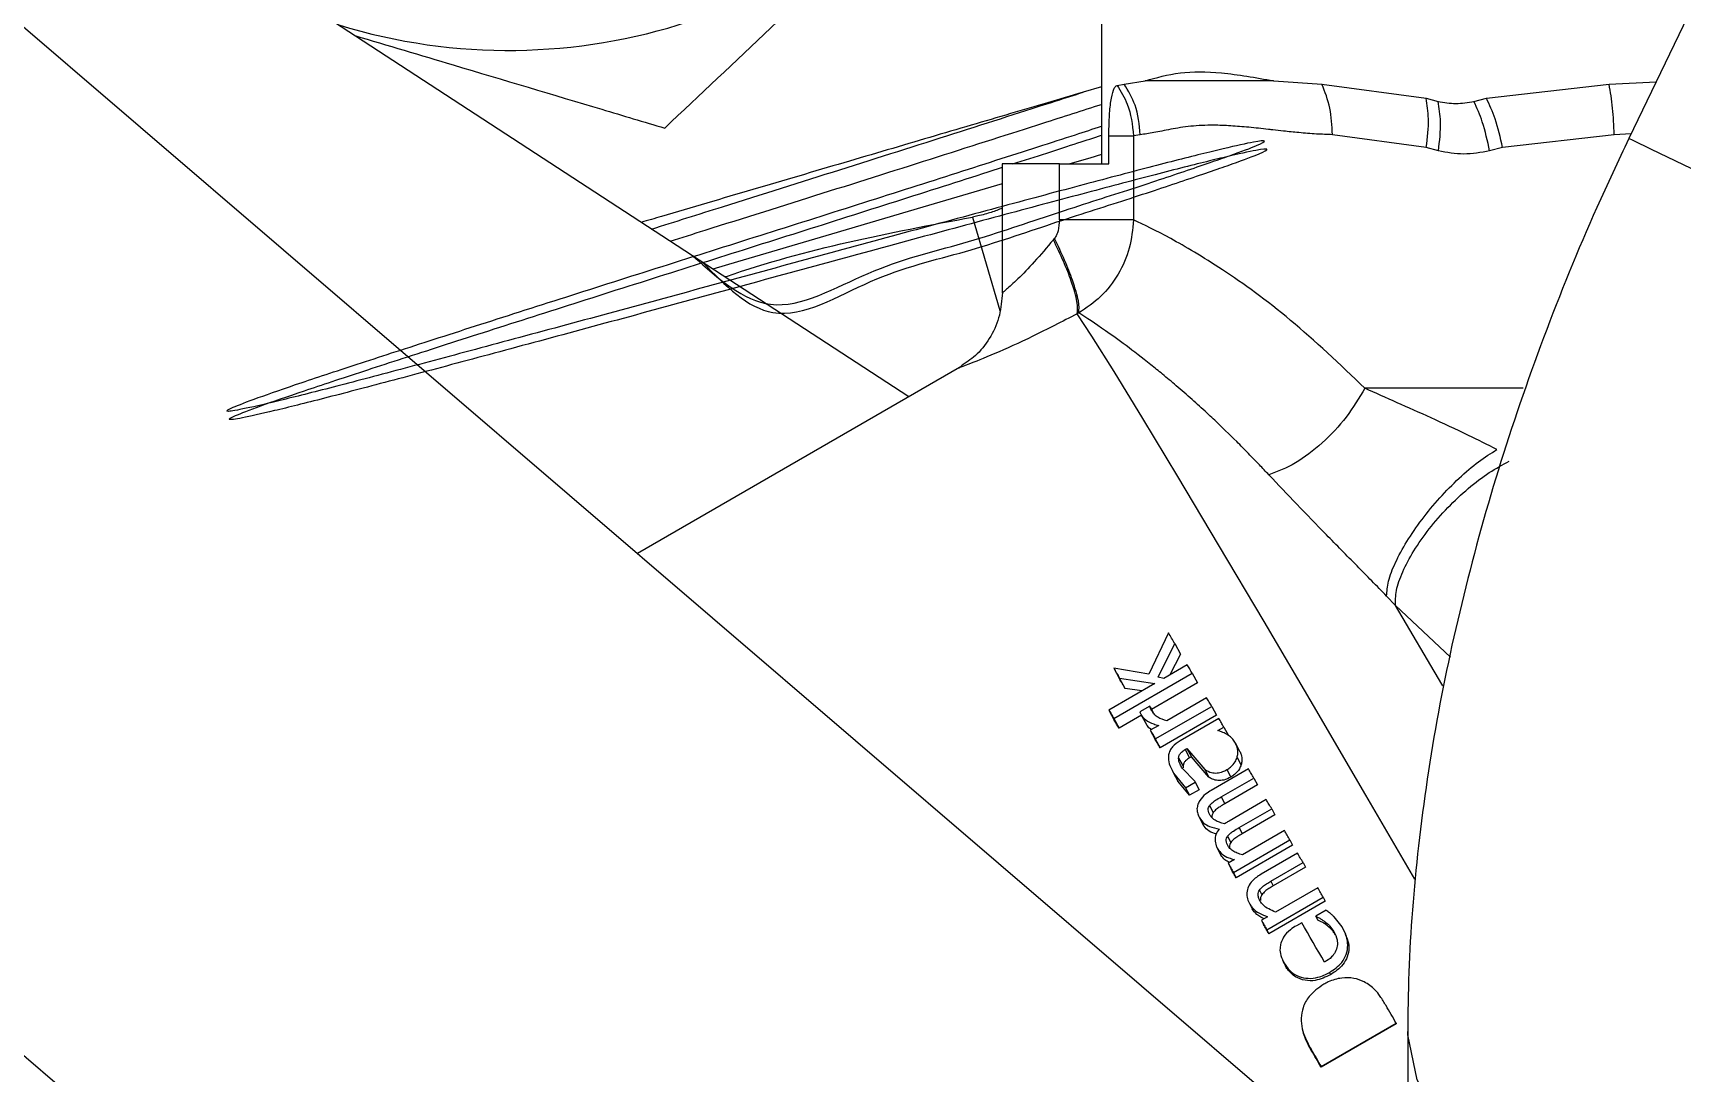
# Model space of a CAD drawing. Extents: x 75 to 2075, y 25 to 1460.
# Drawn here: x 1114.9 to 1169.3, y 697.3 to 731.6 of the extents above; entities that cross this region are included whole.
import ezdxf

# ---------------------------------------------------------------- set-up
doc = ezdxf.new("R2010")
doc.units = 0
doc.header["$LTSCALE"] = 5
doc.linetypes.add('SLD-KATı', pattern=[0])
doc.layers.get('0').update_dxf_attribs({"linetype": 'CONTINUOUS'})

msp = doc.modelspace()

# ---------------------------------------------------------------- linework, layer by layer
at = {"color": 7, "linetype": 'SLD-KATı'}
for p, q in [((1192.113, 779.175), (1167.541, 728.13)), ((1150.162, 738.002), (1150.162, 727.288)), ((1160.256, 692.686), (1108.958, 736.655)), ((1143.81, 719.614), (1117.902, 736.511)), ((1150.674, 729.878), (1150.914, 729.916)), ((1150.914, 729.916), (1151.603, 730.027)), ((1155.835, 730.027), (1151.603, 730.027)), ((1155.835, 730.027), (1155.846, 730.027)), ((1155.846, 730.027), (1157.425, 729.916)), ((1157.425, 729.916), (1160.858, 729.452)), ((1162.85, 729.452), (1166.892, 729.916)), ((1166.892, 729.916), (1168.437, 729.992)), ((1150.162, 729.83), (1149.553, 729.651)), ((1160.858, 729.452), (1161.254, 729.35)), ((1162.436, 729.35), (1162.85, 729.452)), ((1151.438, 728.252), (1151.215, 728.216)), ((1160.864, 727.825), (1157.77, 728.252)), ((1167.057, 728.252), (1163.382, 727.825)), ((1150.405, 727.288), (1150.405, 728.216)), ((1150.405, 728.216), (1151.215, 728.216)), ((1151.215, 728.216), (1151.215, 725.445)), ((1161.269, 727.718), (1160.864, 727.825)), ((1163.382, 727.825), (1162.952, 727.718)), ((1146.893, 727.288), (1146.893, 723.026)), ((1148.774, 727.288), (1146.893, 727.288)), ((1148.774, 727.288), (1150.405, 727.288)), ((1148.774, 725.445), (1148.774, 727.288)), ((1148.575, 724.791), (1148.613, 724.837)), ((1149.414, 722.378), (1149.36, 722.351)), ((1145.575, 720.654), (1145.472, 720.575)), ((1145.483, 720.58), (1134.865, 714.449)), ((1145.467, 720.57), (1145.49, 720.581)), ((1092.224, 717.131), (1152.636, 665.349)), ((1159.558, 713.052), (1159.854, 712.737)), ((1152.368, 711.836), (1151.722, 710.476)), ((1152.028, 710.378), (1152.574, 711.488)), ((1152.574, 711.488), (1152.764, 711.142)), ((1152.764, 711.142), (1152.417, 710.458)), ((1151.722, 710.476), (1150.563, 710.678)), ((1150.563, 710.678), (1150.757, 710.324)), ((1150.564, 709.022), (1153.149, 710.514)), ((1150.758, 710.348), (1151.915, 710.168)), ((1150.946, 710.003), (1150.758, 710.348)), ((1152.212, 710.339), (1152.028, 710.378)), ((1152.987, 710.787), (1152.212, 710.339)), ((1153.149, 710.514), (1153.323, 710.193)), ((1151.915, 710.168), (1150.403, 709.295)), ((1151.494, 709.925), (1150.946, 710.003)), ((1153.323, 710.193), (1151.809, 709.319)), ((1150.403, 709.295), (1150.582, 708.967)), ((1151.753, 709.421), (1151.428, 709.234)), ((1151.761, 709.407), (1151.753, 709.421)), ((1151.761, 709.407), (1151.874, 709.199)), ((1151.936, 708.347), (1153.793, 709.419)), ((1153.627, 709.701), (1152.31, 708.941)), ((1153.793, 709.419), (1153.951, 709.127)), ((1150.564, 709.022), (1150.739, 708.701)), ((1151.477, 709.127), (1150.739, 708.701)), ((1151.484, 709.116), (1151.654, 708.804)), ((1151.654, 708.804), (1151.632, 708.842)), ((1152.047, 708.789), (1151.771, 708.629)), ((1153.951, 709.127), (1152.094, 708.055)), ((1154.028, 709.02), (1152.759, 708.287)), ((1154, 708.619), (1154.196, 708.733)), ((1154.196, 708.733), (1154.343, 708.459)), ((1151.771, 708.629), (1151.933, 708.33)), ((1151.936, 708.347), (1152.094, 708.055)), ((1154.577, 708.203), (1154.715, 707.944)), ((1152.703, 707.714), (1152.848, 707.443)), ((1152.915, 707.993), (1152.975, 708.028)), ((1152.915, 707.993), (1153.062, 707.719)), ((1152.975, 708.028), (1153.567, 707.339)), ((1152.975, 708.028), (1153.123, 707.754)), ((1153.123, 707.754), (1153.062, 707.719)), ((1153.702, 707.086), (1153.123, 707.754)), ((1154.631, 707.735), (1154.764, 707.485)), ((1152.54, 707.22), (1152.935, 706.738)), ((1152.54, 707.22), (1152.68, 706.957)), ((1153.244, 706.939), (1152.817, 707.377)), ((1152.848, 707.443), (1152.854, 707.398)), ((1153.567, 707.339), (1153.702, 707.086)), ((1155.004, 707.355), (1153.781, 706.649)), ((1154.104, 706.437), (1155.178, 707.057)), ((1154.297, 707.335), (1154.427, 707.089)), ((1155.178, 707.057), (1155.299, 706.828)), ((1153.067, 706.489), (1152.68, 706.957)), ((1152.935, 706.738), (1153.254, 706.922)), ((1152.935, 706.738), (1153.067, 706.489)), ((1153.386, 706.673), (1153.067, 706.489)), ((1153.254, 706.922), (1153.244, 706.939)), ((1153.254, 706.922), (1153.386, 706.673)), ((1155.299, 706.828), (1154.225, 706.207)), ((1153.726, 706.152), (1153.846, 705.924)), ((1154.104, 706.437), (1154.225, 706.207)), ((1155.593, 706.348), (1154.37, 705.641)), ((1154.696, 705.424), (1155.77, 706.045)), ((1155.77, 706.045), (1155.876, 705.842)), ((1153.4, 705.733), (1153.517, 705.509)), ((1154.696, 705.424), (1154.801, 705.221)), ((1155.876, 705.842), (1154.801, 705.221)), ((1154.318, 705.139), (1154.423, 704.937)), ((1154.514, 703.944), (1156.371, 705.016)), ((1156.192, 705.323), (1154.804, 704.522)), ((1156.371, 705.016), (1156.461, 704.84)), ((1153.994, 704.717), (1154.096, 704.519)), ((1154.54, 704.369), (1154.335, 704.251)), ((1156.461, 704.84), (1154.604, 703.768)), ((1156.624, 704.582), (1155.419, 703.887)), ((1154.335, 704.251), (1154.43, 704.067)), ((1154.514, 703.944), (1154.604, 703.768)), ((1155.746, 703.661), (1156.804, 704.272)), ((1156.883, 704.116), (1155.824, 703.504)), ((1156.804, 704.272), (1156.883, 704.116)), ((1155.366, 703.361), (1155.443, 703.206)), ((1155.746, 703.661), (1155.824, 703.504)), ((1157.288, 703.442), (1155.9, 702.64)), ((1155.051, 702.903), (1155.126, 702.753)), ((1155.614, 702.056), (1157.47, 703.128)), ((1157.531, 703.001), (1155.675, 701.929)), ((1157.561, 702.708), (1157.221, 702.511)), ((1157.47, 703.128), (1157.531, 703.001)), ((1155.638, 702.489), (1155.431, 702.37)), ((1155.431, 702.37), (1155.497, 702.235)), ((1156.76, 702.291), (1156.589, 702.193)), ((1157.221, 702.511), (1157.231, 702.493)), ((1157.276, 702.394), (1157.221, 702.511)), ((1157.231, 702.493), (1157.286, 702.377)), ((1157.513, 702.335), (1157.565, 702.224)), ((1158.09, 702.158), (1157.832, 702.483)), ((1155.614, 702.056), (1155.675, 701.929)), ((1157.82, 701.996), (1157.865, 701.896)), ((1156.184, 700.954), (1156.229, 700.856)), ((1157.681, 700.654), (1157.712, 700.578)), ((1159.874, 698.96), (1157.4, 697.531)), ((1157.402, 697.548), (1159.876, 698.977)), ((1159.876, 698.977), (1159.874, 698.96)), ((1160.256, 698.707), (1160.256, 662.143)), ((1157.068, 698.127), (1157.074, 698.094)), ((1157.4, 697.531), (1157.402, 697.548))]:
    msp.add_line(p, q, dxfattribs=at)
at = {"color": 8, "linetype": 'SLD-KATı'}
for p, q in [((1167.613, 728.279), (1167.057, 728.252)), ((1145.908, 725.539), (1146.816, 722.456)), ((1146.893, 725.808), (1146.887, 725.828)), ((1164.063, 719.9), (1158.842, 719.9)), ((1161.665, 711.042), (1159.854, 712.737))]:
    msp.add_line(p, q, dxfattribs=at)
at = {"color": 8, "linetype": 'SLD-KATı', "flags": 128}
for points in [[(1190.71, 716.977), (1190.589, 717.035), (1190.018, 717.31), (1189.002, 717.799), (1187.581, 718.483), (1185.813, 719.334), (1183.772, 720.316), (1181.541, 721.39), (1179.211, 722.512), (1176.877, 723.636), (1174.636, 724.715), (1172.578, 725.705), (1170.788, 726.567), (1169.34, 727.264), (1168.292, 727.769), (1167.688, 728.059), (1167.541, 728.13)], [(1160.487, 703.72), (1158.874, 706.492), (1157.147, 709.444), (1155.519, 712.212), (1154.02, 714.743), (1152.68, 716.988), (1151.524, 718.904), (1150.574, 720.455), (1149.848, 721.611), (1149.36, 722.351)], [(1161.408, 710.094), (1161.378, 710.146), (1159.854, 712.737)], [(1185.97, 698.687), (1185.923, 698.077), (1185.44, 696.612), (1184.452, 695.232), (1182.999, 693.994), (1181.142, 692.949), (1178.957, 692.14), (1176.532, 691.6), (1173.967, 691.351), (1171.367, 691.403), (1168.839, 691.754), (1166.485, 692.389), (1164.403, 693.284), (1162.678, 694.4), (1161.379, 695.693), (1160.561, 697.109), (1160.257, 698.591), (1160.256, 698.706)]]:
    msp.add_lwpolyline(points, dxfattribs=at)
at = {"color": 7, "linetype": 'SLD-KATı', "flags": 128}
for points in [[(1150.162, 727.596), (1149.772, 727.481), (1149.115, 727.288)], [(1146.893, 726.633), (1144.278, 725.863), (1141.261, 724.975), (1138.168, 724.064), (1137.355, 723.824)], [(1152.574, 711.488), (1152.548, 711.532), (1152.522, 711.575), (1152.497, 711.619), (1152.471, 711.663), (1152.445, 711.706), (1152.42, 711.749), (1152.394, 711.793), (1152.368, 711.836)], [(1150.563, 710.678), (1150.587, 710.637), (1150.611, 710.596), (1150.636, 710.554), (1150.66, 710.513), (1150.684, 710.472), (1150.709, 710.431), (1150.733, 710.389), (1150.758, 710.348)], [(1150.946, 710.003), (1150.923, 710.044), (1150.899, 710.084), (1150.875, 710.124), (1150.851, 710.164), (1150.828, 710.204), (1150.804, 710.244), (1150.78, 710.284), (1150.757, 710.324)], [(1153.149, 710.514), (1153.128, 710.548), (1153.108, 710.582), (1153.088, 710.617), (1153.068, 710.651), (1153.048, 710.685), (1153.028, 710.719), (1153.008, 710.753), (1152.987, 710.787)], [(1150.403, 709.295), (1150.423, 709.261), (1150.443, 709.227), (1150.464, 709.193), (1150.484, 709.159), (1150.504, 709.124), (1150.524, 709.09), (1150.544, 709.056), (1150.564, 709.022)], [(1153.793, 709.419), (1153.772, 709.455), (1153.751, 709.49), (1153.731, 709.525), (1153.71, 709.561), (1153.689, 709.596), (1153.668, 709.631), (1153.648, 709.666), (1153.627, 709.701)], [(1150.739, 708.701), (1150.719, 708.734), (1150.7, 708.768), (1150.68, 708.801), (1150.661, 708.834), (1150.641, 708.867), (1150.621, 708.901), (1150.602, 708.934), (1150.582, 708.967)], [(1151.462, 709.155), (1151.547, 708.999), (1151.632, 708.842)], [(1154.196, 708.733), (1154.175, 708.769), (1154.154, 708.805), (1154.133, 708.84), (1154.112, 708.876), (1154.091, 708.912), (1154.07, 708.948), (1154.049, 708.984), (1154.028, 709.02)], [(1151.771, 708.629), (1151.791, 708.594), (1151.812, 708.559), (1151.833, 708.524), (1151.853, 708.489), (1151.874, 708.453), (1151.895, 708.418), (1151.916, 708.383), (1151.936, 708.347)], [(1152.094, 708.055), (1152.074, 708.09), (1152.054, 708.124), (1152.033, 708.158), (1152.013, 708.193), (1151.993, 708.227), (1151.973, 708.261), (1151.953, 708.296), (1151.933, 708.33)], [(1152.497, 707.295), (1152.569, 707.162), (1152.64, 707.029)], [(1155.178, 707.057), (1155.156, 707.095), (1155.135, 707.132), (1155.113, 707.169), (1155.091, 707.206), (1155.069, 707.244), (1155.048, 707.281), (1155.026, 707.318), (1155.004, 707.355)], [(1155.77, 706.045), (1155.748, 706.083), (1155.726, 706.121), (1155.704, 706.159), (1155.682, 706.196), (1155.66, 706.234), (1155.638, 706.272), (1155.615, 706.31), (1155.593, 706.348)], [(1153.382, 705.764), (1153.442, 705.652), (1153.501, 705.539)], [(1156.371, 705.016), (1156.348, 705.054), (1156.326, 705.093), (1156.304, 705.131), (1156.281, 705.17), (1156.259, 705.208), (1156.236, 705.247), (1156.214, 705.285), (1156.192, 705.323)], [(1153.975, 704.75), (1154.027, 704.651), (1154.078, 704.551)], [(1156.804, 704.272), (1156.782, 704.311), (1156.759, 704.35), (1156.736, 704.389), (1156.714, 704.427), (1156.691, 704.466), (1156.669, 704.505), (1156.646, 704.544), (1156.624, 704.582)], [(1154.335, 704.251), (1154.357, 704.213), (1154.38, 704.174), (1154.402, 704.136), (1154.425, 704.098), (1154.447, 704.059), (1154.469, 704.021), (1154.492, 703.982), (1154.514, 703.944)], [(1154.604, 703.768), (1154.582, 703.805), (1154.561, 703.843), (1154.539, 703.88), (1154.517, 703.918), (1154.495, 703.955), (1154.473, 703.992), (1154.451, 704.03), (1154.43, 704.067)], [(1157.47, 703.128), (1157.447, 703.167), (1157.425, 703.206), (1157.402, 703.245), (1157.379, 703.285), (1157.356, 703.324), (1157.333, 703.363), (1157.311, 703.402), (1157.288, 703.442)], [(1155.431, 702.37), (1155.454, 702.33), (1155.477, 702.291), (1155.5, 702.252), (1155.522, 702.213), (1155.545, 702.173), (1155.568, 702.134), (1155.591, 702.095), (1155.614, 702.056)], [(1155.675, 701.929), (1155.653, 701.967), (1155.63, 702.006), (1155.608, 702.044), (1155.586, 702.082), (1155.564, 702.12), (1155.541, 702.159), (1155.519, 702.197), (1155.497, 702.235)], [(1157.516, 700.989), (1157.421, 701.152), (1157.326, 701.316), (1157.231, 701.479), (1157.137, 701.642), (1157.042, 701.804), (1156.948, 701.967), (1156.854, 702.129), (1156.76, 702.291)], [(1156.127, 701.063), (1156.151, 701.012), (1156.175, 700.96)], [(1159.876, 698.977), (1159.834, 699.05), (1159.792, 699.123), (1159.749, 699.196), (1159.707, 699.269), (1159.665, 699.342), (1159.623, 699.415), (1159.58, 699.488), (1159.538, 699.561)], [(1156.802, 698.693), (1156.81, 698.668), (1156.818, 698.642)], [(1157.068, 698.127), (1157.11, 698.054), (1157.151, 697.982), (1157.193, 697.91), (1157.235, 697.838), (1157.277, 697.765), (1157.318, 697.693), (1157.36, 697.621), (1157.402, 697.548)], [(1157.4, 697.531), (1157.359, 697.602), (1157.318, 697.672), (1157.278, 697.742), (1157.237, 697.813), (1157.196, 697.883), (1157.156, 697.953), (1157.115, 698.024), (1157.074, 698.094)]]:
    msp.add_lwpolyline(points, dxfattribs=at)
at = {"color": 7, "linetype": 'SLD-KATı'}
for centre, radius, start, end in [((1130.617, 750.136), 19.106, 252.9719, 323.2434), ((1174.258, 712.255), 19.637, 210.143, 210.2028)]:
    msp.add_arc(centre, radius, start, end, dxfattribs=at)
for points, knots in [([(1135.767, 728.47), (1136.922, 729.561), (1139.26, 731.77), (1142.889, 735.198), (1145.295, 737.471), (1146.45, 738.562)], [0, 0, 0, 0, 0.336903, 0.681788, 1, 1, 1, 1]), ([(1125.554, 731.52), (1126.638, 731.196), (1129.405, 730.37), (1132.813, 729.352), (1135.077, 728.676), (1135.767, 728.47)], [0, 0, 0, 0, 0.309264, 0.7896, 1, 1, 1, 1]), ([(1150.405, 728.216), (1150.408, 728.422), (1150.414, 728.833), (1150.465, 729.374), (1150.536, 729.694), (1150.61, 729.844), (1150.652, 729.867), (1150.674, 729.878)], [0, 0, 0, 0, 0.249954, 0.499665, 0.749042, 0.875248, 1, 1, 1, 1]), ([(1150.674, 729.878), (1150.8, 729.677), (1151.113, 729.171), (1151.177, 728.575), (1151.215, 728.216)], [0, 0, 0, 0, 0.39936, 1, 1, 1, 1]), ([(1151.438, 728.252), (1151.406, 728.586), (1151.35, 729.182), (1151.047, 729.692), (1150.914, 729.916)], [0, 0, 0, 0, 0.559478, 1, 1, 1, 1]), ([(1151.603, 730.027), (1151.967, 730.131), (1152.667, 730.331), (1154.101, 730.335), (1155.245, 730.132), (1155.835, 730.027)], [0, 0, 0, 0, 0.343609, 0.661049, 1, 1, 1, 1]), ([(1157.77, 728.252), (1157.757, 728.55), (1157.73, 729.146), (1157.526, 729.66), (1157.425, 729.916)], [0, 0, 0, 0, 0.499925, 1, 1, 1, 1]), ([(1167.057, 728.252), (1167.046, 728.55), (1167.025, 729.147), (1166.936, 729.66), (1166.892, 729.917)], [0, 0, 0, 0, 0.50002, 1, 1, 1, 1]), ([(1149.553, 729.651), (1148.774, 729.421), (1147.205, 728.959), (1144.527, 728.17), (1141.663, 727.327), (1138.681, 726.449), (1136.413, 725.781), (1135.216, 725.428), (1134.995, 725.363)], [0, 0, 0, 0, 0.187052, 0.376667, 0.56628, 0.761075, 0.955836, 1, 1, 1, 1]), ([(1135.333, 725.143), (1136.111, 725.388), (1138.174, 726.039), (1141.597, 727.115), (1145.347, 728.305), (1147.963, 729.14), (1149.263, 729.557), (1149.553, 729.651)], [0, 0, 0, 0, 0.153961, 0.408204, 0.667494, 0.925672, 1, 1, 1, 1]), ([(1160.864, 727.825), (1160.904, 728.151), (1160.975, 728.735), (1160.894, 729.233), (1160.858, 729.452)], [0, 0, 0, 0, 0.55958, 1, 1, 1, 1]), ([(1161.254, 729.35), (1161.449, 729.315), (1161.838, 729.244), (1162.237, 729.315), (1162.436, 729.35)], [0, 0, 0, 0, 0.500012, 1, 1, 1, 1]), ([(1161.269, 727.718), (1161.305, 728.045), (1161.371, 728.63), (1161.29, 729.13), (1161.254, 729.35)], [0, 0, 0, 0, 0.55957, 1, 1, 1, 1]), ([(1162.952, 727.718), (1162.883, 728.045), (1162.758, 728.63), (1162.535, 729.13), (1162.436, 729.35)], [0, 0, 0, 0, 0.559571, 1, 1, 1, 1]), ([(1163.382, 727.825), (1163.308, 728.151), (1163.175, 728.735), (1162.95, 729.233), (1162.85, 729.452)], [0, 0, 0, 0, 0.55958, 1, 1, 1, 1]), ([(1135.948, 724.742), (1136.329, 724.863), (1137.983, 725.385), (1141.02, 726.338), (1144.798, 727.536), (1147.949, 728.539), (1149.536, 729.051), (1150.162, 729.252)], [0, 0, 0, 0, 0.074888, 0.324237, 0.579203, 0.834251, 1, 1, 1, 1]), ([(1136.717, 724.24), (1137.537, 723.507), (1139.289, 721.94), (1142.54, 723.915), (1145.629, 724.632), (1148.495, 725.623), (1150.967, 726.402), (1152.988, 727.074), (1154.483, 727.588), (1155.375, 727.926), (1155.636, 728.073), (1155.268, 728.036), (1154.267, 727.816), (1152.671, 727.421), (1150.559, 726.87), (1148.002, 726.187), (1145.068, 725.398), (1141.883, 724.536), (1138.593, 723.638), (1135.299, 722.738), (1132.099, 721.871), (1129.134, 721.073), (1126.537, 720.379), (1124.379, 719.813), (1122.73, 719.403), (1121.669, 719.166), (1121.24, 719.111), (1121.442, 719.24), (1122.273, 719.56), (1123.713, 720.059), (1125.687, 720.713), (1128.121, 721.499), (1130.943, 722.405), (1134.05, 723.396), (1137.288, 724.422), (1140.55, 725.451), (1143.744, 726.467), (1146.707, 727.415), (1148.888, 728.115), (1149.884, 728.441), (1150.162, 728.532)], [0, 0, 0, 0, 0.023455, 0.050134, 0.077257, 0.104312, 0.130806, 0.157449, 0.184561, 0.211632, 0.238159, 0.264765, 0.291866, 0.318951, 0.345515, 0.372083, 0.39917, 0.426269, 0.452871, 0.479402, 0.506475, 0.533586, 0.560224, 0.586722, 0.613779, 0.640901, 0.667575, 0.694044, 0.721084, 0.748215, 0.774924, 0.801367, 0.828389, 0.855527, 0.88227, 0.908692, 0.935694, 0.962839, 0.989614, 1, 1, 1, 1]), ([(1157.77, 728.252), (1157.595, 728.258), (1157.218, 728.272), (1156.681, 728.316), (1156.204, 728.366), (1155.886, 728.402), (1155.722, 728.42), (1155.453, 728.451), (1155.015, 728.498), (1154.413, 728.547), (1153.761, 728.573), (1153.086, 728.541), (1152.431, 728.433), (1151.869, 728.308), (1151.582, 728.27), (1151.438, 728.252)], [0, 0, 0, 0, 0.0581, 0.124924, 0.18572, 0.229391, 0.243392, 0.247607, 0.332032, 0.415661, 0.499808, 0.624684, 0.749815, 0.875018, 1, 1, 1, 1]), ([(1137.024, 724.04), (1137.762, 723.286), (1139.384, 721.63), (1142.63, 723.664), (1145.707, 724.354), (1148.576, 725.352), (1151.047, 726.129), (1153.069, 726.802), (1154.563, 727.316), (1155.455, 727.654), (1155.717, 727.801), (1155.348, 727.764), (1154.348, 727.544), (1152.751, 727.149), (1150.639, 726.598), (1148.082, 725.915), (1145.148, 725.127), (1141.963, 724.264), (1138.673, 723.366), (1135.379, 722.466), (1132.179, 721.599), (1129.214, 720.801), (1126.617, 720.107), (1124.46, 719.542), (1122.81, 719.131), (1121.749, 718.894), (1121.32, 718.839), (1121.522, 718.968), (1122.353, 719.288), (1123.793, 719.787), (1125.767, 720.441), (1128.201, 721.227), (1131.023, 722.133), (1134.131, 723.124), (1137.366, 724.149), (1140.638, 725.182), (1143.793, 726.186), (1145.923, 726.865), (1146.85, 727.164), (1146.893, 727.178)], [0, 0, 0, 0, 0.023135, 0.05084, 0.079005, 0.1071, 0.134613, 0.16228, 0.190435, 0.218547, 0.246093, 0.273722, 0.301864, 0.329991, 0.357576, 0.385165, 0.413294, 0.441435, 0.469059, 0.49661, 0.524723, 0.552876, 0.580539, 0.608056, 0.636153, 0.664317, 0.692017, 0.719503, 0.747582, 0.775756, 0.803493, 0.830952, 0.859012, 0.887195, 0.914966, 0.942403, 0.970443, 0.998632, 1, 1, 1, 1]), ([(1147.235, 727.288), (1147.992, 727.531), (1149.073, 727.878), (1149.911, 728.152), (1150.162, 728.234)], [0, 0, 0, 0, 0.699986, 1, 1, 1, 1]), ([(1167.541, 728.13), (1167.185, 727.373), (1166.17, 725.213), (1164.688, 721.568), (1163.191, 717.203), (1161.979, 712.797), (1161.062, 708.38), (1160.477, 704.062), (1160.271, 700.846), (1160.259, 699.102), (1160.256, 698.707)], [0, 0, 0, 0, 0.078707, 0.224583, 0.37087, 0.517873, 0.665948, 0.815445, 0.958192, 1, 1, 1, 1]), ([(1162.952, 727.718), (1162.667, 727.667), (1162.096, 727.565), (1161.544, 727.667), (1161.269, 727.718)], [0, 0, 0, 0, 0.49945, 1, 1, 1, 1]), ([(1137.752, 723.566), (1137.77, 723.572), (1140.411, 724.497), (1143.169, 725.02), (1145.908, 725.539)], [0, 0, 0, 0, 0.0071916, 1, 1, 1, 1]), ([(1146.887, 725.828), (1146.772, 725.782), (1146.542, 725.69), (1146.181, 725.595), (1145.968, 725.552), (1145.908, 725.539)], [0, 0, 0, 0, 0.4171226, 0.8343111, 1, 1, 1, 1]), ([(1148.774, 725.445), (1148.766, 725.324), (1148.755, 725.153), (1148.689, 724.948), (1148.636, 724.872), (1148.613, 724.837)], [0, 0, 0, 0, 0.564434, 0.802053, 1, 1, 1, 1]), ([(1151.215, 725.445), (1151.126, 725.445), (1150.949, 725.445), (1150.375, 725.445), (1149.638, 725.445), (1149.062, 725.445), (1148.774, 725.445)], [0, 0, 0, 0, 0.249997, 0.5, 0.749999, 1, 1, 1, 1]), ([(1151.215, 725.445), (1151.185, 725.132), (1151.126, 724.506), (1150.74, 723.639), (1150.172, 722.892), (1149.665, 722.548), (1149.414, 722.378)], [0, 0, 0, 0, 0.252602, 0.505786, 0.755923, 1, 1, 1, 1]), ([(1158.842, 719.9), (1158.014, 720.686), (1156.355, 722.26), (1154.13, 723.855), (1152.28, 724.946), (1151.579, 725.274), (1151.215, 725.445)], [0, 0, 0, 0, 0.252653, 0.50642, 0.743876, 1, 1, 1, 1]), ([(1149.36, 722.351), (1149.371, 722.466), (1149.393, 722.697), (1149.204, 723.351), (1148.923, 724.07), (1148.691, 724.551), (1148.575, 724.791)], [0, 0, 0, 0, 0.279991, 0.559491, 0.779778, 1, 1, 1, 1]), ([(1149.414, 722.378), (1149.422, 722.492), (1149.437, 722.72), (1149.243, 723.379), (1148.96, 724.107), (1148.728, 724.594), (1148.613, 724.837)], [0, 0, 0, 0, 0.279994, 0.559483, 0.779771, 1, 1, 1, 1]), ([(1146.894, 723.045), (1146.875, 722.796), (1146.836, 722.297), (1146.537, 721.604), (1146.117, 721.029), (1145.743, 720.771), (1145.575, 720.654)], [0, 0, 0, 0, 0.261108, 0.522423, 0.783849, 1, 1, 1, 1]), ([(1149.36, 722.351), (1148.863, 722.094), (1147.881, 721.587), (1146.606, 721.017), (1145.68, 720.644), (1145.538, 720.595), (1145.467, 720.57)], [0, 0, 0, 0, 0.261443, 0.516497, 0.761438, 1, 1, 1, 1]), ([(1155.678, 717.043), (1155.574, 717.155), (1155.349, 717.394), (1154.996, 717.761), (1154.501, 718.261), (1154.063, 718.685), (1153.741, 718.986), (1153.49, 719.218), (1153.127, 719.548), (1152.638, 719.974), (1152.184, 720.353), (1151.319, 721.054), (1150.227, 721.86), (1149.676, 722.211), (1149.414, 722.378)], [0, 0, 0, 0, 0.036601, 0.078236, 0.124944, 0.213249, 0.238042, 0.245566, 0.307802, 0.377871, 0.44136, 0.498195, 0.761295, 1, 1, 1, 1]), ([(1158.842, 719.9), (1158.649, 719.578), (1158.265, 718.933), (1157.449, 718.072), (1156.551, 717.384), (1155.969, 717.157), (1155.678, 717.043)], [0, 0, 0, 0, 0.250009, 0.49998, 0.750052, 1, 1, 1, 1]), ([(1163.196, 717.88), (1162.883, 718.038), (1162.146, 718.412), (1160.615, 719.107), (1159.546, 719.585), (1158.842, 719.9)], [0, 0, 0, 0, 0.200839, 0.473074, 1, 1, 1, 1]), ([(1159.558, 713.052), (1159.569, 713.207), (1159.59, 713.516), (1159.829, 714.143), (1160.206, 714.841), (1160.709, 715.575), (1161.302, 716.296), (1161.944, 716.946), (1162.597, 717.507), (1162.996, 717.756), (1163.196, 717.88)], [0, 0, 0, 0, 0.1249087, 0.2497505, 0.3748532, 0.500135, 0.6250203, 0.7499765, 0.8750554, 1, 1, 1, 1]), ([(1159.854, 712.737), (1159.852, 712.895), (1159.846, 713.21), (1160.066, 713.843), (1160.432, 714.538), (1160.946, 715.269), (1161.567, 715.977), (1162.247, 716.615), (1162.949, 717.15), (1163.383, 717.377), (1163.599, 717.491)], [0, 0, 0, 0, 0.1249398, 0.2500203, 0.3749707, 0.4998471, 0.6251439, 0.7502549, 0.8750942, 1, 1, 1, 1]), ([(1159.558, 713.052), (1159.232, 713.385), (1158.553, 714.079), (1157.185, 715.458), (1156.287, 716.402), (1155.678, 717.043)], [0, 0, 0, 0, 0.229609, 0.477844, 1, 1, 1, 1]), ([(1151.428, 709.234), (1151.434, 709.218), (1151.443, 709.19), (1151.464, 709.151), (1151.477, 709.128), (1151.484, 709.116)], [0, 0, 0, 0, 0.379467, 0.689213, 1, 1, 1, 1]), ([(1151.835, 709.25), (1151.826, 709.266), (1151.807, 709.299), (1151.778, 709.35), (1151.767, 709.388), (1151.761, 709.407)], [0, 0, 0, 0, 0.319599, 0.657765, 1, 1, 1, 1]), ([(1152.31, 708.941), (1152.209, 708.973), (1152.063, 709.019), (1151.912, 709.14), (1151.861, 709.213), (1151.835, 709.25)], [0, 0, 0, 0, 0.524934, 0.757629, 1, 1, 1, 1]), ([(1151.484, 709.116), (1151.525, 709.064), (1151.626, 708.937), (1151.841, 708.849), (1151.993, 708.805), (1152.047, 708.789)], [0, 0, 0, 0, 0.308061, 0.750899, 1, 1, 1, 1]), ([(1151.806, 708.658), (1151.787, 708.668), (1151.721, 708.702), (1151.681, 708.762), (1151.654, 708.804)], [0, 0, 0, 0, 0.2975166, 1, 1, 1, 1]), ([(1152.759, 708.287), (1152.666, 708.226), (1152.531, 708.137), (1152.41, 707.962), (1152.387, 707.866), (1152.375, 707.816)], [0, 0, 0, 0, 0.513591, 0.746665, 1, 1, 1, 1]), ([(1154.281, 708.501), (1154.255, 708.516), (1154.203, 708.545), (1154.107, 708.579), (1154.039, 708.605), (1154, 708.619)], [0, 0, 0, 0, 0.294738, 0.58919, 1, 1, 1, 1]), ([(1154.577, 708.203), (1154.549, 708.25), (1154.502, 708.326), (1154.401, 708.428), (1154.326, 708.474), (1154.281, 708.501)], [0, 0, 0, 0, 0.381621, 0.636353, 1, 1, 1, 1]), ([(1154.631, 707.735), (1154.641, 707.777), (1154.667, 707.89), (1154.65, 708.056), (1154.598, 708.161), (1154.577, 708.203)], [0, 0, 0, 0, 0.261483, 0.700741, 1, 1, 1, 1]), ([(1152.375, 707.816), (1152.37, 707.762), (1152.359, 707.62), (1152.43, 707.418), (1152.505, 707.282), (1152.54, 707.22)], [0, 0, 0, 0, 0.253956, 0.661689, 1, 1, 1, 1]), ([(1152.703, 707.714), (1152.708, 707.745), (1152.719, 707.807), (1152.783, 707.901), (1152.856, 707.958), (1152.906, 707.987), (1152.915, 707.993)], [0, 0, 0, 0, 0.267278, 0.534196, 0.911345, 1, 1, 1, 1]), ([(1152.817, 707.377), (1152.794, 707.421), (1152.754, 707.494), (1152.707, 707.606), (1152.704, 707.678), (1152.703, 707.714)], [0, 0, 0, 0, 0.411555, 0.699682, 1, 1, 1, 1]), ([(1153.062, 707.719), (1153.017, 707.69), (1152.943, 707.643), (1152.868, 707.543), (1152.855, 707.477), (1152.848, 707.443)], [0, 0, 0, 0, 0.428616, 0.705128, 1, 1, 1, 1]), ([(1154.297, 707.335), (1154.337, 707.361), (1154.443, 707.43), (1154.563, 707.569), (1154.612, 707.687), (1154.631, 707.735)], [0, 0, 0, 0, 0.264112, 0.703968, 1, 1, 1, 1]), ([(1154.715, 707.944), (1154.734, 707.907), (1154.782, 707.811), (1154.802, 707.65), (1154.775, 707.534), (1154.764, 707.485)], [0, 0, 0, 0, 0.267228, 0.692514, 1, 1, 1, 1]), ([(1153.567, 707.339), (1153.638, 707.298), (1153.761, 707.227), (1153.974, 707.215), (1154.149, 707.257), (1154.251, 707.311), (1154.297, 707.335)], [0, 0, 0, 0, 0.32629, 0.565964, 0.804649, 1, 1, 1, 1]), ([(1154.427, 707.089), (1154.349, 707.051), (1154.213, 706.983), (1153.997, 706.965), (1153.83, 707.008), (1153.74, 707.063), (1153.702, 707.086)], [0, 0, 0, 0, 0.32832, 0.573784, 0.819826, 1, 1, 1, 1]), ([(1154.764, 707.485), (1154.746, 707.443), (1154.698, 707.326), (1154.578, 707.187), (1154.468, 707.116), (1154.427, 707.089)], [0, 0, 0, 0, 0.266024, 0.730208, 1, 1, 1, 1]), ([(1153.781, 706.649), (1153.717, 706.609), (1153.573, 706.521), (1153.416, 706.363), (1153.36, 706.237), (1153.341, 706.196)], [0, 0, 0, 0, 0.346116, 0.783286, 1, 1, 1, 1]), ([(1153.341, 706.196), (1153.326, 706.143), (1153.297, 706.039), (1153.327, 705.877), (1153.375, 705.782), (1153.4, 705.733)], [0, 0, 0, 0, 0.328893, 0.657833, 1, 1, 1, 1]), ([(1153.741, 705.828), (1153.726, 705.856), (1153.695, 705.912), (1153.674, 706.002), (1153.686, 706.086), (1153.713, 706.131), (1153.726, 706.152)], [0, 0, 0, 0, 0.281889, 0.565856, 0.791634, 1, 1, 1, 1]), ([(1153.726, 706.152), (1153.753, 706.184), (1153.809, 706.25), (1153.942, 706.339), (1154.042, 706.4), (1154.104, 706.437)], [0, 0, 0, 0, 0.266288, 0.546017, 1, 1, 1, 1]), ([(1154.225, 706.207), (1154.174, 706.176), (1154.081, 706.12), (1153.946, 706.034), (1153.88, 705.961), (1153.846, 705.924)], [0, 0, 0, 0, 0.377608, 0.684663, 1, 1, 1, 1]), ([(1153.4, 705.733), (1153.442, 705.675), (1153.526, 705.559), (1153.755, 705.439), (1153.933, 705.397), (1154.039, 705.373)], [0, 0, 0, 0, 0.287327, 0.574277, 1, 1, 1, 1]), ([(1153.946, 705.214), (1153.927, 705.219), (1153.821, 705.244), (1153.653, 705.326), (1153.559, 705.453), (1153.517, 705.509)], [0, 0, 0, 0, 0.106439, 0.600644, 1, 1, 1, 1]), ([(1154.215, 705.544), (1154.159, 705.561), (1154.053, 705.592), (1153.895, 705.669), (1153.79, 705.751), (1153.748, 705.816), (1153.741, 705.828)], [0, 0, 0, 0, 0.3069559, 0.5807619, 0.926968, 1, 1, 1, 1]), ([(1153.846, 705.924), (1153.832, 705.9), (1153.804, 705.852), (1153.793, 705.792), (1153.8, 705.764), (1153.801, 705.762)], [0, 0, 0, 0, 0.478446, 0.958959, 1, 1, 1, 1]), ([(1154.37, 705.641), (1154.353, 705.631), (1154.318, 705.611), (1154.267, 705.578), (1154.232, 705.555), (1154.215, 705.544)], [0, 0, 0, 0, 0.328791, 0.664325, 1, 1, 1, 1]), ([(1154.318, 705.139), (1154.345, 705.171), (1154.401, 705.237), (1154.535, 705.326), (1154.634, 705.387), (1154.696, 705.424)], [0, 0, 0, 0, 0.266309, 0.546009, 1, 1, 1, 1]), ([(1154.039, 705.373), (1153.997, 705.313), (1153.922, 705.207), (1153.893, 705.011), (1153.925, 704.848), (1153.975, 704.752), (1153.994, 704.717)], [0, 0, 0, 0, 0.298939, 0.532811, 0.826801, 1, 1, 1, 1]), ([(1154.336, 704.81), (1154.32, 704.839), (1154.289, 704.896), (1154.268, 704.986), (1154.279, 705.072), (1154.305, 705.117), (1154.318, 705.139)], [0, 0, 0, 0, 0.281888, 0.565845, 0.791606, 1, 1, 1, 1]), ([(1154.423, 704.937), (1154.409, 704.913), (1154.381, 704.864), (1154.371, 704.796), (1154.382, 704.76), (1154.385, 704.75)], [0, 0, 0, 0, 0.419263, 0.840287, 1, 1, 1, 1]), ([(1154.801, 705.221), (1154.75, 705.19), (1154.657, 705.134), (1154.522, 705.048), (1154.456, 704.974), (1154.423, 704.937)], [0, 0, 0, 0, 0.377594, 0.684666, 1, 1, 1, 1]), ([(1153.994, 704.717), (1154.035, 704.659), (1154.127, 704.531), (1154.333, 704.43), (1154.478, 704.387), (1154.54, 704.369)], [0, 0, 0, 0, 0.321047, 0.713644, 1, 1, 1, 1]), ([(1154.379, 704.277), (1154.326, 704.302), (1154.209, 704.357), (1154.136, 704.462), (1154.096, 704.519)], [0, 0, 0, 0, 0.4524252, 1, 1, 1, 1]), ([(1154.804, 704.522), (1154.747, 704.541), (1154.637, 704.577), (1154.485, 704.654), (1154.384, 704.735), (1154.345, 704.796), (1154.336, 704.81)], [0, 0, 0, 0, 0.317376, 0.611232, 0.907562, 1, 1, 1, 1]), ([(1155.419, 703.887), (1155.315, 703.819), (1155.149, 703.711), (1154.993, 703.487), (1154.94, 703.28), (1154.963, 703.076), (1155.022, 702.96), (1155.051, 702.903)], [0, 0, 0, 0, 0.304591, 0.486823, 0.670175, 0.835239, 1, 1, 1, 1]), ([(1155.396, 702.992), (1155.378, 703.025), (1155.343, 703.09), (1155.317, 703.194), (1155.328, 703.289), (1155.354, 703.339), (1155.366, 703.361)], [0, 0, 0, 0, 0.285695, 0.573404, 0.811106, 1, 1, 1, 1]), ([(1155.366, 703.361), (1155.399, 703.402), (1155.467, 703.485), (1155.604, 703.575), (1155.698, 703.632), (1155.746, 703.661)], [0, 0, 0, 0, 0.321442, 0.65932, 1, 1, 1, 1]), ([(1155.824, 703.504), (1155.776, 703.475), (1155.684, 703.419), (1155.546, 703.329), (1155.478, 703.248), (1155.443, 703.206)], [0, 0, 0, 0, 0.34614, 0.66822, 1, 1, 1, 1]), ([(1155.051, 702.903), (1155.084, 702.854), (1155.165, 702.733), (1155.369, 702.589), (1155.544, 702.523), (1155.638, 702.489)], [0, 0, 0, 0, 0.240404, 0.59604, 1, 1, 1, 1]), ([(1155.525, 702.423), (1155.511, 702.429), (1155.397, 702.471), (1155.246, 702.576), (1155.156, 702.708), (1155.126, 702.753)], [0, 0, 0, 0, 0.083898, 0.6877256, 1, 1, 1, 1]), ([(1155.9, 702.64), (1155.824, 702.672), (1155.67, 702.735), (1155.492, 702.853), (1155.42, 702.957), (1155.396, 702.992)], [0, 0, 0, 0, 0.395406, 0.792684, 1, 1, 1, 1]), ([(1155.443, 703.206), (1155.428, 703.178), (1155.397, 703.12), (1155.4, 703.056), (1155.401, 703.024)], [0, 0, 0, 0, 0.499212, 1, 1, 1, 1]), ([(1157.832, 702.483), (1157.806, 702.506), (1157.756, 702.553), (1157.665, 702.627), (1157.6, 702.678), (1157.561, 702.708)], [0, 0, 0, 0, 0.293231, 0.586323, 1, 1, 1, 1]), ([(1156.589, 702.193), (1156.522, 702.151), (1156.358, 702.049), (1156.167, 701.855), (1156.1, 701.683), (1156.075, 701.617)], [0, 0, 0, 0, 0.299825, 0.732184, 1, 1, 1, 1]), ([(1157.231, 702.493), (1157.265, 702.479), (1157.331, 702.45), (1157.424, 702.395), (1157.484, 702.355), (1157.513, 702.335)], [0, 0, 0, 0, 0.3366588, 0.6676375, 1, 1, 1, 1]), ([(1157.565, 702.224), (1157.535, 702.244), (1157.476, 702.283), (1157.384, 702.337), (1157.319, 702.363), (1157.286, 702.377)], [0, 0, 0, 0, 0.342423, 0.66988, 1, 1, 1, 1]), ([(1157.513, 702.335), (1157.545, 702.31), (1157.608, 702.26), (1157.716, 702.152), (1157.779, 702.057), (1157.82, 701.996)], [0, 0, 0, 0, 0.261651, 0.523114, 1, 1, 1, 1]), ([(1157.865, 701.896), (1157.844, 701.93), (1157.801, 701.998), (1157.704, 702.112), (1157.619, 702.181), (1157.565, 702.224)], [0, 0, 0, 0, 0.2682934, 0.536609, 1, 1, 1, 1]), ([(1157.681, 700.654), (1157.825, 700.751), (1158.055, 700.907), (1158.243, 701.241), (1158.293, 701.544), (1158.242, 701.862), (1158.143, 702.054), (1158.09, 702.158)], [0, 0, 0, 0, 0.289463, 0.461175, 0.633218, 0.801395, 1, 1, 1, 1]), ([(1156.075, 701.617), (1156.062, 701.562), (1156.031, 701.428), (1156.063, 701.194), (1156.141, 701.038), (1156.184, 700.954)], [0, 0, 0, 0, 0.245073, 0.592853, 1, 1, 1, 1]), ([(1157.82, 701.996), (1157.862, 701.909), (1157.936, 701.76), (1157.943, 701.519), (1157.878, 701.32), (1157.735, 701.132), (1157.597, 701.042), (1157.516, 700.989)], [0, 0, 0, 0, 0.242517, 0.416917, 0.591722, 0.759052, 1, 1, 1, 1]), ([(1158.193, 701.905), (1158.238, 701.81), (1158.325, 701.623), (1158.317, 701.309), (1158.213, 701.026), (1158.006, 700.769), (1157.818, 700.647), (1157.712, 700.578)], [0, 0, 0, 0, 0.198652, 0.388217, 0.578146, 0.763348, 1, 1, 1, 1]), ([(1158.211, 701.912), (1158.204, 701.927), (1158.19, 701.958), (1158.176, 701.989), (1158.169, 702.005)], [0, 0, 0, 0, 0.499992, 1, 1, 1, 1]), ([(1156.184, 700.954), (1156.253, 700.855), (1156.379, 700.672), (1156.666, 700.507), (1156.975, 700.442), (1157.331, 700.478), (1157.555, 700.591), (1157.681, 700.654)], [0, 0, 0, 0, 0.210525, 0.387976, 0.565045, 0.757009, 1, 1, 1, 1]), ([(1157.712, 700.578), (1157.547, 700.499), (1157.28, 700.37), (1156.865, 700.376), (1156.552, 700.489), (1156.344, 700.674), (1156.259, 700.808), (1156.229, 700.856)], [0, 0, 0, 0, 0.318622, 0.517138, 0.716209, 0.898145, 1, 1, 1, 1]), ([(1157.485, 700.262), (1157.311, 700.142), (1157.02, 699.94), (1156.788, 699.518), (1156.754, 699.263), (1156.739, 699.148)], [0, 0, 0, 0, 0.447847, 0.750813, 1, 1, 1, 1]), ([(1158.82, 700.344), (1158.708, 700.389), (1158.471, 700.484), (1158.053, 700.483), (1157.718, 700.389), (1157.533, 700.288), (1157.485, 700.262)], [0, 0, 0, 0, 0.259687, 0.547589, 0.880803, 1, 1, 1, 1]), ([(1159.538, 699.561), (1159.477, 699.663), (1159.366, 699.845), (1159.148, 700.133), (1158.944, 700.265), (1158.82, 700.344)], [0, 0, 0, 0, 0.331628, 0.593077, 1, 1, 1, 1]), ([(1156.739, 699.148), (1156.745, 699.027), (1156.757, 698.799), (1156.885, 698.457), (1157.002, 698.245), (1157.068, 698.127)], [0, 0, 0, 0, 0.331855, 0.627001, 1, 1, 1, 1]), ([(1157.074, 698.094), (1157.015, 698.198), (1156.914, 698.374), (1156.848, 698.565), (1156.821, 698.644)], [0, 0, 0, 0, 0.588677, 1, 1, 1, 1])]:
    msp.add_open_spline(points, degree=3, knots=knots, dxfattribs=at)
at = {"color": 8, "linetype": 'SLD-KATı'}
msp.add_open_spline([(1148.575, 724.791), (1148.365, 724.54), (1147.965, 724.062), (1147.484, 723.574), (1147.19, 723.297), (1147.025, 723.15), (1146.926, 723.067), (1146.884, 723.034), (1146.895, 723.046), (1146.897, 723.047)], degree=3, knots=[0, 0, 0, 0, 0.283988, 0.540526, 0.658902, 0.771181, 0.879477, 0.986167, 1, 1, 1, 1], dxfattribs=at)

doc.saveas('drawing.dxf')
